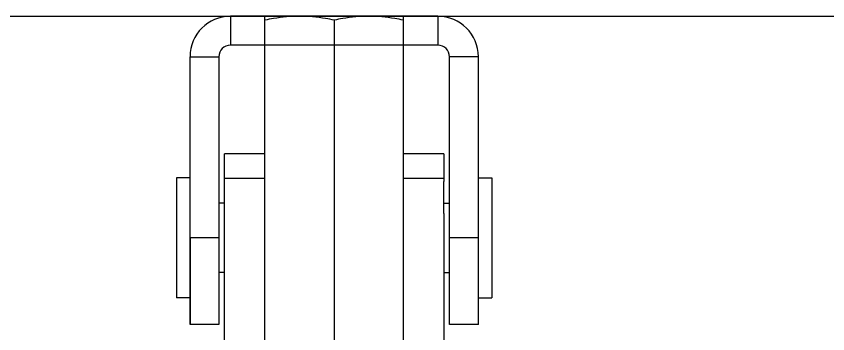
# Model space of a CAD drawing. Extents: x 1725261 to 1937680, y 860327 to 1571294.
# Drawn here: x 1848386 to 1849537, y 1238748 to 1239198 of the extents above; entities that cross this region are included whole.
import ezdxf

# ---------------------------------------------------------------- set-up
doc = ezdxf.new("R2010")
doc.units = 0
doc.header["$LTSCALE"] = 1000
doc.header["$MEASUREMENT"] = 0
doc.layers.add('bz', color=2, linetype='Continuous')

msp = doc.modelspace()

# ---------------------------------------------------------------- linework, layer by layer
for p, q in [((1848984, 1239198.1), (1848689.6, 1239198.1)), ((1848689.6, 1239198.1), (1848689.6, 1239157.2)), ((1848934.9, 1239198.1), (1848738.7, 1239198.1)), ((1848738.7, 1238571.4), (1848738.7, 1239198.1)), ((1848934.9, 1238571.4), (1848934.9, 1239198.1)), ((1848984, 1239198.1), (1848984, 1239157.2)), ((1848836.8, 1239192.5), (1848836.8, 1238576.9)), ((1848984, 1239157.2), (1848689.6, 1239157.2)), ((1848632.4, 1239140.8), (1848673.3, 1239140.8)), ((1848632.4, 1238761.7), (1848632.4, 1239140.8)), ((1848673.3, 1239140.8), (1848673.3, 1238761.7)), ((1849000.4, 1238980.3), (1849000.4, 1239140.8)), ((1849041.2, 1239140.8), (1849000.4, 1239140.8)), ((1849041.2, 1238761.7), (1849041.2, 1239140.8)), ((1848738.7, 1239003), (1848681.4, 1239003)), ((1848681.4, 1238687.8), (1848681.4, 1239003)), ((1848992.2, 1239003), (1848934.9, 1239003)), ((1848992.2, 1239003), (1848992.2, 1238963.9)), ((1849000.4, 1238898.5), (1849000.4, 1238980.3)), ((1848632.4, 1238969.4), (1848613.2, 1238969.4)), ((1848613.2, 1238969.4), (1848613.2, 1238799.4)), ((1848738.7, 1238968.3), (1848681.4, 1238968.3)), ((1848992.2, 1238968.3), (1848934.9, 1238968.3)), ((1849041.2, 1238969.4), (1849060.5, 1238969.4)), ((1849060.5, 1238969.4), (1849060.5, 1238799.4)), ((1848992.2, 1238918.7), (1848992.2, 1238963.9)), ((1848681.4, 1238933.5), (1848673.3, 1238933.5)), ((1848992.2, 1238933.5), (1849000.4, 1238933.5)), ((1848992.2, 1238918.7), (1848992.2, 1238718.6)), ((1849000.4, 1238761.7), (1849000.4, 1238898.5)), ((1848673.3, 1238884.4), (1848632.4, 1238884.4)), ((1848632.4, 1238884.4), (1848632.4, 1238761.7)), ((1849041.2, 1238884.4), (1849000.4, 1238884.4)), ((1848681.4, 1238835.3), (1848673.3, 1238835.3)), ((1848992.2, 1238835.3), (1849000.4, 1238835.3)), ((1848632.4, 1238799.4), (1848613.2, 1238799.4)), ((1849041.2, 1238799.4), (1849060.5, 1238799.4)), ((1848673.3, 1238761.7), (1848632.4, 1238761.7)), ((1849041.2, 1238761.7), (1849000.4, 1238761.7))]:
    msp.add_line(p, q)
for centre, radius, start, end in [((1848689.6, 1239140.8), 57.2, 90, 180), ((1848984, 1239140.8), 57.2, 0, 90), ((1848689.6, 1239140.8), 16.4, 90, 180), ((1848984, 1239140.8), 16.4, 0, 90)]:
    msp.add_arc(centre, radius, start, end)
for points, knots in [([(1848787.7, 1239198.1), (1848775.4, 1239198.1), (1848758.9, 1239196.5), (1848742.7, 1239193.4), (1848738.7, 1239192.5)], [0, 0, 0, 0, 0.749211, 1, 1, 1, 1]), ([(1848836.8, 1239192.5), (1848832.8, 1239193.4), (1848816.6, 1239196.5), (1848800.1, 1239198.1), (1848787.7, 1239198.1)], [0, 0, 0, 0, 0.250789, 1, 1, 1, 1]), ([(1848885.9, 1239198.1), (1848873.5, 1239198.1), (1848857, 1239196.5), (1848840.9, 1239193.4), (1848836.8, 1239192.5)], [0, 0, 0, 0, 0.749211, 1, 1, 1, 1]), ([(1848934.9, 1239192.5), (1848930.9, 1239193.4), (1848914.7, 1239196.5), (1848898.2, 1239198.1), (1848885.9, 1239198.1)], [0, 0, 0, 0, 0.250789, 1, 1, 1, 1])]:
    msp.add_open_spline(points, degree=3, knots=knots)
at = {"layer": 'bz'}
msp.add_line((1842941.2, 1239198.1), (1861013.2, 1239198.1), dxfattribs=at)

doc.saveas('drawing.dxf')
